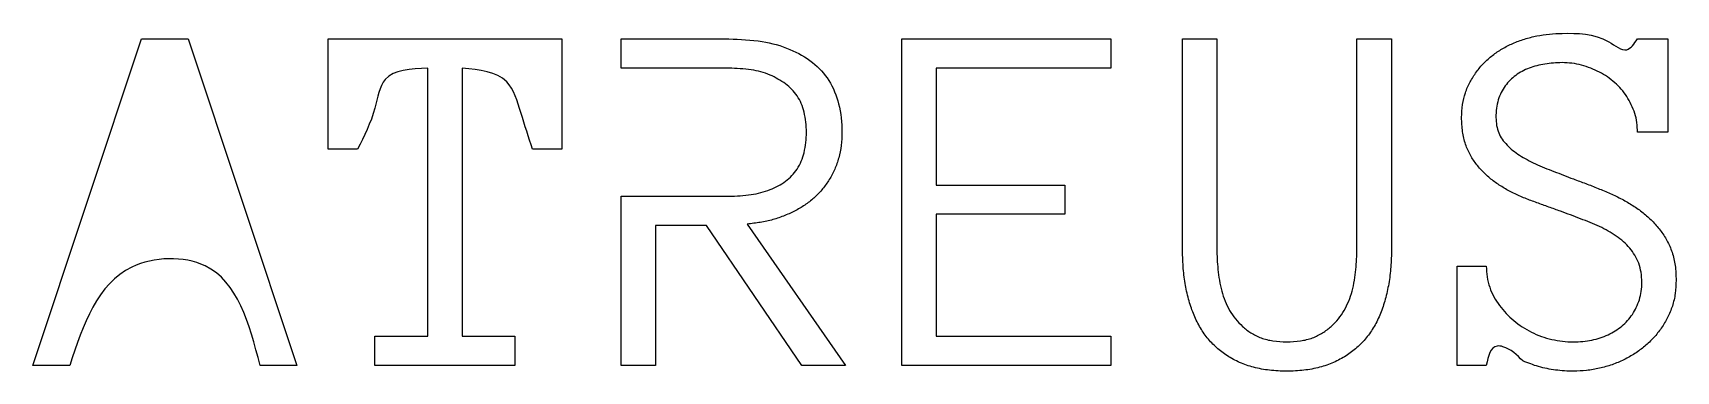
# Model space of a CAD drawing. Extents: x 0.1 to 29.1, y 0.1 to 6.1.
import ezdxf

# ---------------------------------------------------------------- set-up
doc = ezdxf.new("R2010")
doc.units = 0
doc.layers.add('Layer_1', color=7, linetype='CONTINUOUS')

msp = doc.modelspace()

# ---------------------------------------------------------------- linework, layer by layer
at = {"layer": 'Layer_1', "color": 7}
for p, q in [((0.141, 0.242953), (2.053761, 5.997817)), ((2.053761, 5.997817), (2.875028, 5.997817)), ((2.875028, 5.997817), (4.787789, 0.242953)), ((5.339181, 4.053306), (5.339181, 5.997817)), ((5.339181, 5.997817), (9.449747, 5.997817)), ((9.449747, 5.997817), (9.449747, 4.053306)), ((10.494322, 5.480998), (10.494322, 5.997817)), ((10.494322, 5.997817), (12.390503, 5.997817)), ((15.433211, 0.242953), (15.433211, 5.997817)), ((15.433211, 5.997817), (19.111272, 5.997817)), ((19.111272, 5.997817), (19.111272, 5.480998)), ((20.3721, 2.301764), (20.3721, 5.997817)), ((20.3721, 5.997817), (20.977114, 5.997817)), ((20.977114, 5.997817), (20.977114, 2.29365)), ((23.440914, 2.29365), (23.440914, 5.997817)), ((23.440914, 5.997817), (24.050161, 5.997817)), ((24.050161, 5.997817), (24.050161, 2.29365)), ((28.379804, 5.997817), (28.914615, 5.997817)), ((28.914615, 5.997817), (28.914615, 4.352462)), ((7.09037, 0.758362), (7.09037, 5.480998)), ((7.698206, 5.480998), (7.698206, 0.758362)), ((12.390503, 5.480998), (10.494322, 5.480998)), ((19.111272, 5.480998), (16.038225, 5.480998)), ((16.038225, 5.480998), (16.038225, 3.422187)), ((28.914615, 4.352462), (28.379804, 4.352462)), ((5.855647, 4.053306), (5.339181, 4.053306)), ((9.449747, 4.053306), (8.932928, 4.053306)), ((10.494322, 0.242953), (10.494322, 3.223925)), ((10.494322, 3.223925), (12.390503, 3.223925)), ((16.038225, 3.422187), (18.303764, 3.422187)), ((18.303764, 3.422187), (18.303764, 2.906778)), ((18.303764, 2.906778), (16.038225, 2.906778)), ((16.038225, 2.906778), (16.038225, 0.758362)), ((11.993628, 2.708517), (11.099336, 2.708517)), ((11.099336, 2.708517), (11.099336, 0.242953)), ((13.673556, 0.242953), (11.993628, 2.708517)), ((12.708709, 2.734623), (14.440847, 0.242953)), ((25.204803, 0.242953), (25.204803, 1.993084)), ((25.204803, 1.993084), (25.717389, 1.993084)), ((6.160447, 0.242953), (6.160447, 0.758362)), ((6.160447, 0.758362), (7.09037, 0.758362)), ((7.698206, 0.758362), (8.624247, 0.758362)), ((8.624247, 0.758362), (8.624247, 0.242953)), ((16.038225, 0.758362), (19.111272, 0.758362)), ((19.111272, 0.758362), (19.111272, 0.242953)), ((0.7887, 0.242953), (0.141, 0.242953)), ((4.787789, 0.242953), (4.140089, 0.242953)), ((8.624247, 0.242953), (6.160447, 0.242953)), ((11.099336, 0.242953), (10.494322, 0.242953)), ((14.440847, 0.242953), (13.673556, 0.242953)), ((19.111272, 0.242953), (15.433211, 0.242953)), ((25.717389, 0.242953), (25.204803, 0.242953))]:
    msp.add_line(p, q, dxfattribs=at)
for points, knots in [([(25.717389, 1.993084), (25.720194, 1.928996), (25.725718, 1.802772), (25.773027, 1.619395), (25.849499, 1.44981), (25.949912, 1.295341), (26.06655, 1.154313), (26.20089, 1.030024), (26.348578, 0.919278), (26.511717, 0.826476), (26.686689, 0.750256), (26.871581, 0.697438), (27.060629, 0.664751), (27.243256, 0.65489), (27.415442, 0.662669), (27.573808, 0.686231), (27.723493, 0.723955), (27.861347, 0.781187), (27.988566, 0.85016), (28.10511, 0.931743), (28.206177, 1.029746), (28.292474, 1.141029), (28.361043, 1.265903), (28.416616, 1.401292), (28.448815, 1.550389), (28.459512, 1.71278), (28.447475, 1.879727), (28.406931, 2.04211), (28.335164, 2.184318), (28.245482, 2.312468), (28.13529, 2.426777), (28.005444, 2.524879), (27.863738, 2.614216), (27.71074, 2.694145), (27.545846, 2.76217), (27.375302, 2.828019), (27.201622, 2.894254), (27.016034, 2.964173), (26.817162, 3.032688), (26.609222, 3.110408), (26.400666, 3.185432), (26.200009, 3.273248), (26.012628, 3.377053), (25.838872, 3.492267), (25.683504, 3.62561), (25.549116, 3.777379), (25.431934, 3.946525), (25.344365, 4.143395), (25.294729, 4.369359), (25.279716, 4.604874), (25.294813, 4.835868), (25.344091, 5.048023), (25.430673, 5.240409), (25.540094, 5.416181), (25.672405, 5.574055), (25.825237, 5.711054), (25.997099, 5.827175), (26.186245, 5.923634), (26.391876, 5.99721), (26.606957, 6.053356), (26.828711, 6.08785), (26.977861, 6.09203), (27.052652, 6.094125)], [0, 0, 0, 0, 0.192028, 0.378206, 0.563953, 0.747879, 0.92932, 1.111606, 1.295635, 1.481923, 1.673404, 1.866813, 2.057322, 2.247831, 2.414319, 2.573578, 2.727471, 2.876127, 3.020054, 3.161021, 3.301449, 3.440783, 3.581845, 3.727639, 3.878326, 4.037169, 4.214498, 4.378562, 4.535598, 4.689517, 4.846442, 5.009669, 5.176505, 5.348636, 5.526751, 5.711283, 5.897142, 6.084385, 6.306217, 6.528103, 6.750341, 6.971061, 7.18432, 7.392243, 7.595533, 7.796556, 7.998955, 8.210613, 8.438354, 8.689285, 8.916409, 9.130701, 9.338755, 9.54638, 9.750165, 9.954574, 10.160077, 10.370743, 10.589808, 10.813919, 11.036913, 11.261198, 11.261198, 11.261198, 11.261198]), ([(27.052652, 6.094125), (27.326679, 6.099504), (27.714866, 6.107123), (28.185075, 5.711554), (28.32057, 5.910739), (28.379804, 5.997817)], [0, 0, 0, 0, 0.832668, 1.179553, 1.448991, 1.448991, 1.448991, 1.448991]), ([(12.390503, 5.997817), (12.586416, 5.990398), (12.952242, 5.976544), (13.456191, 5.83798), (13.86655, 5.607431), (14.173298, 5.274012), (14.348275, 4.839564), (14.387736, 4.442712), (14.370601, 4.122601), (14.328282, 3.903038), (14.257972, 3.700553), (14.160879, 3.517346), (14.043898, 3.352143), (13.906162, 3.205653), (13.747287, 3.079255), (13.569629, 2.970055), (13.373877, 2.881002), (13.164227, 2.808531), (12.940896, 2.75806), (12.78701, 2.742526), (12.708709, 2.734623)], [0, 0, 0, 0, 0.58666, 1.095457, 1.552167, 1.981914, 2.427309, 2.932237, 3.16605, 3.387538, 3.600662, 3.806655, 4.007495, 4.206285, 4.407736, 4.614803, 4.830329, 5.051582, 5.279335, 5.515272, 5.515272, 5.515272, 5.515272]), ([(28.379804, 4.352462), (28.377569, 4.409147), (28.373156, 4.521089), (28.335732, 4.685139), (28.272294, 4.838542), (28.194607, 4.983716), (28.0969, 5.115063), (27.979963, 5.228456), (27.851548, 5.330108), (27.709324, 5.415674), (27.555705, 5.483491), (27.395032, 5.539175), (27.225709, 5.571695), (27.059499, 5.581387), (26.900527, 5.574825), (26.751673, 5.557312), (26.608824, 5.527548), (26.473254, 5.486524), (26.348591, 5.428911), (26.235967, 5.357218), (26.13502, 5.272096), (26.049122, 5.170465), (25.977424, 5.053997), (25.925339, 4.920577), (25.894767, 4.771621), (25.884946, 4.619382), (25.895568, 4.47266), (25.932386, 4.341908), (25.995722, 4.225528), (26.083238, 4.124391), (26.184928, 4.029049), (26.30384, 3.943418), (26.438015, 3.866975), (26.583904, 3.793356), (26.74179, 3.724112), (26.90948, 3.661815), (27.079574, 3.594972), (27.193798, 3.550664), (27.251265, 3.528373)], [0, 0, 0, 0, 0.169927, 0.335573, 0.501426, 0.666717, 0.82847, 0.990227, 1.154015, 1.318923, 1.486578, 1.657043, 1.828003, 2.001964, 2.155354, 2.304835, 2.451085, 2.592619, 2.728818, 2.86167, 2.992096, 3.123368, 3.259197, 3.400611, 3.550675, 3.713627, 3.856992, 3.989961, 4.117927, 4.251046, 4.389458, 4.535443, 4.689395, 4.852323, 5.025531, 5.20626, 5.388891, 5.573808, 5.573808, 5.573808, 5.573808]), ([(7.09037, 5.480998), (6.790056, 5.469686), (6.282165, 5.450555), (6.165828, 4.667114), (5.971368, 4.282302), (5.855647, 4.053306)], [0, 0, 0, 0, 0.774609, 1.310023, 2.096902, 2.096902, 2.096902, 2.096902]), ([(8.932928, 4.053306), (8.865244, 4.262698), (8.737557, 4.657721), (8.525627, 5.40007), (8.000949, 5.451387), (7.698206, 5.480998)], [0, 0, 0, 0, 0.675652, 1.274632, 2.0917, 2.0917, 2.0917, 2.0917]), ([(13.386747, 5.2083), (13.298425, 5.263481), (13.112301, 5.379764), (12.767613, 5.465724), (12.521708, 5.475684), (12.390503, 5.480998)], [0, 0, 0, 0, 0.310913, 0.655192, 1.049016, 1.049016, 1.049016, 1.049016]), ([(12.390503, 3.223925), (12.521996, 3.228624), (12.768223, 3.237421), (13.108483, 3.326035), (13.39297, 3.472105), (13.610163, 3.697794), (13.732548, 4.004879), (13.764632, 4.351229), (13.731723, 4.694883), (13.612081, 5.003939), (13.46064, 5.141285), (13.386747, 5.2083)], [0, 0, 0, 0, 0.393754, 0.737322, 1.046089, 1.342351, 1.655249, 2.018178, 2.376446, 2.686832, 2.982592, 2.982592, 2.982592, 2.982592]), ([(27.251265, 3.528373), (27.323811, 3.502093), (27.469263, 3.449404), (27.685452, 3.363268), (27.899783, 3.274341), (28.106642, 3.175774), (28.299486, 3.062074), (28.479071, 2.937006), (28.64116, 2.793521), (28.781358, 2.62856), (28.903057, 2.445155), (28.996015, 2.23578), (29.050157, 1.997588), (29.056133, 1.829863), (29.059254, 1.742259)], [0, 0, 0, 0, 0.231462, 0.464076, 0.698068, 0.927568, 1.150825, 1.36893, 1.583245, 1.798188, 2.016671, 2.241488, 2.481626, 2.744197, 2.744197, 2.744197, 2.744197]), ([(4.140089, 0.242953), (3.945045, 0.983256), (3.62495, 2.198197), (1.423716, 2.135268), (1.03042, 0.963266), (0.7887, 0.242953)], [0, 0, 0, 0, 2.005522, 3.291343, 5.341852, 5.341852, 5.341852, 5.341852]), ([(24.050161, 2.29365), (24.047916, 2.188158), (24.043558, 1.983439), (24.006103, 1.686724), (23.945346, 1.411474), (23.863147, 1.157208), (23.75095, 0.928036), (23.611251, 0.725892), (23.445002, 0.550755), (23.250758, 0.405691), (23.030156, 0.287456), (22.78068, 0.201194), (22.502456, 0.150955), (22.20566, 0.135809), (21.908451, 0.150974), (21.629255, 0.201049), (21.379793, 0.287111), (21.160372, 0.405662), (20.968112, 0.551236), (20.80205, 0.724947), (20.667113, 0.929745), (20.556719, 1.159911), (20.471663, 1.415121), (20.414715, 1.693167), (20.378312, 1.990943), (20.374211, 2.196145), (20.3721, 2.301764)], [0, 0, 0, 0, 0.316384, 0.613974, 0.89543, 1.161091, 1.413705, 1.658034, 1.89553, 2.13486, 2.38223, 2.643573, 2.92335, 3.227533, 3.533307, 3.814343, 4.075636, 4.321487, 4.559442, 4.796397, 5.038729, 5.291992, 5.560332, 5.843531, 6.142171, 6.458913, 6.458913, 6.458913, 6.458913]), ([(20.977114, 2.29365), (20.97801, 2.234654), (20.979839, 2.114218), (20.995413, 1.93022), (21.018395, 1.741771), (21.058251, 1.5551), (21.119061, 1.377697), (21.196945, 1.211016), (21.300313, 1.060067), (21.427437, 0.927013), (21.575865, 0.808398), (21.757319, 0.71858), (21.972011, 0.66762), (22.206536, 0.652631), (22.441099, 0.667656), (22.656489, 0.7183), (22.83839, 0.809612), (22.990064, 0.926075), (23.119134, 1.059245), (23.220089, 1.212043), (23.300982, 1.377137), (23.361996, 1.554912), (23.399062, 1.742007), (23.422756, 1.930192), (23.438151, 2.114224), (23.440006, 2.234656), (23.440914, 2.29365)], [0, 0, 0, 0, 0.176961, 0.36125, 0.553645, 0.746262, 0.932622, 1.115173, 1.296584, 1.47868, 1.665561, 1.863887, 2.080544, 2.323068, 2.566582, 2.783593, 2.981966, 3.172132, 3.355083, 3.535649, 3.719061, 3.905476, 4.097717, 4.290112, 4.474401, 4.651362, 4.651362, 4.651362, 4.651362]), ([(29.059254, 1.742259), (29.056222, 1.664096), (29.050281, 1.510953), (28.998697, 1.288814), (28.914702, 1.084076), (28.802489, 0.897495), (28.667504, 0.728396), (28.510562, 0.578275), (28.334233, 0.447654), (28.140222, 0.338408), (27.931452, 0.250654), (27.710943, 0.188087), (27.483125, 0.149276), (27.223694, 0.135667), (26.940047, 0.154246), (26.639125, 0.212029), (26.452954, 0.285351), (26.360856, 0.321623)], [0, 0, 0, 0, 0.234247, 0.458959, 0.679899, 0.895657, 1.109918, 1.327162, 1.545334, 1.766523, 1.993566, 2.223116, 2.452653, 2.685449, 3.000825, 3.303592, 3.6, 3.6, 3.6, 3.6]), ([(26.360856, 0.321623), (26.257434, 0.426951), (26.129601, 0.557141), (25.799502, 0.611337), (25.753713, 0.405911), (25.717389, 0.242953)], [0, 0, 0, 0, 0.431887, 0.533826, 0.92499, 0.92499, 0.92499, 0.92499])]:
    msp.add_open_spline(points, degree=3, knots=knots, dxfattribs=at)

doc.saveas('drawing.dxf')
